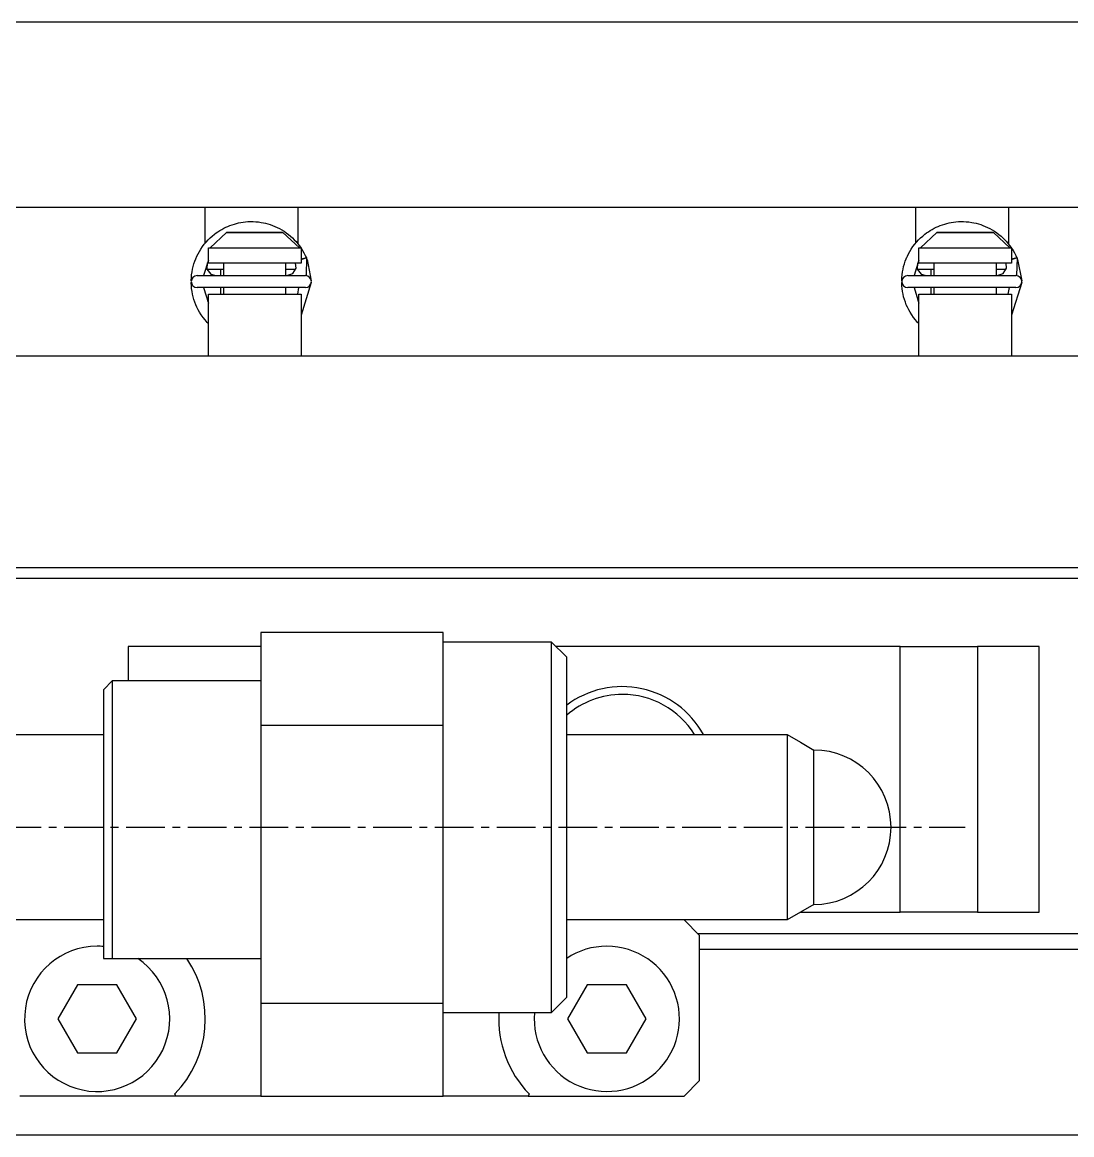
# Model space of a CAD drawing. Extents: x 79 to 327, y 129 to 372.
# Drawn here: x 108.35 to 142.32, y 179.01 to 215.01 of the extents above; entities that cross this region are included whole.
import ezdxf

# ---------------------------------------------------------------- set-up
doc = ezdxf.new("R2010")
doc.units = 0
doc.linetypes.add('CENTER', pattern=[2, 1.25, -0.25, 0.25, -0.25])
doc.layers.get('0').update_dxf_attribs({"linetype": 'CONTINUOUS'})
doc.layers.add('CENTER', color=1, linetype='CENTER')

msp = doc.modelspace()

# ---------------------------------------------------------------- linework, layer by layer
at = {"color": 7, "linetype": 'CONTINUOUS'}
for p, q in [((161.774, 215.01), (92.774, 215.01)), ((117.074, 209.01), (101.074, 209.01)), ((114.274, 207.864), (114.274, 209.01)), ((140.074, 209.01), (117.074, 209.01)), ((117.274, 209.01), (117.274, 207.84)), ((137.274, 207.864), (137.274, 209.01)), ((153.474, 209.01), (140.074, 209.01)), ((140.274, 209.01), (140.274, 207.84)), ((115.067, 208.431), (115.14, 208.457)), ((115.14, 208.457), (115.217, 208.481)), ((115.217, 208.481), (115.283, 208.5)), ((115.283, 208.5), (115.352, 208.516)), ((115.352, 208.516), (115.424, 208.53)), ((115.424, 208.53), (115.499, 208.542)), ((115.499, 208.542), (115.577, 208.551)), ((115.577, 208.551), (115.657, 208.557)), ((115.657, 208.557), (115.74, 208.56)), ((115.74, 208.56), (115.823, 208.559)), ((115.823, 208.559), (115.909, 208.555)), ((115.909, 208.555), (115.996, 208.546)), ((115.996, 208.546), (116.086, 208.533)), ((116.086, 208.533), (116.157, 208.52)), ((116.157, 208.52), (116.229, 208.503)), ((116.229, 208.503), (116.302, 208.484)), ((116.302, 208.484), (116.376, 208.461)), ((116.376, 208.461), (116.451, 208.434)), ((138.067, 208.431), (138.14, 208.457)), ((138.14, 208.457), (138.217, 208.481)), ((138.217, 208.481), (138.283, 208.5)), ((138.283, 208.5), (138.352, 208.516)), ((138.352, 208.516), (138.424, 208.53)), ((138.424, 208.53), (138.499, 208.542)), ((138.499, 208.542), (138.577, 208.551)), ((138.577, 208.551), (138.657, 208.557)), ((138.657, 208.557), (138.74, 208.56)), ((138.74, 208.56), (138.823, 208.559)), ((138.823, 208.559), (138.909, 208.555)), ((138.909, 208.555), (138.996, 208.546)), ((138.996, 208.546), (139.086, 208.533)), ((139.086, 208.533), (139.157, 208.52)), ((139.157, 208.52), (139.229, 208.503)), ((139.229, 208.503), (139.302, 208.484)), ((139.302, 208.484), (139.376, 208.461)), ((139.376, 208.461), (139.451, 208.434)), ((114.957, 208.21), (114.428, 207.71)), ((114.431, 208.031), (114.5, 208.092)), ((114.5, 208.092), (114.57, 208.15)), ((114.57, 208.15), (114.626, 208.192)), ((114.626, 208.192), (114.683, 208.232)), ((114.683, 208.232), (114.742, 208.269)), ((114.742, 208.269), (114.805, 208.307)), ((114.805, 208.307), (114.875, 208.345)), ((114.875, 208.345), (114.935, 208.374)), ((114.935, 208.374), (114.999, 208.403)), ((114.957, 208.21), (116.79, 208.21)), ((116.79, 208.21), (114.957, 208.21)), ((114.999, 208.403), (115.067, 208.431)), ((116.451, 208.434), (116.526, 208.404)), ((116.526, 208.404), (116.602, 208.37)), ((116.602, 208.37), (116.677, 208.332)), ((116.677, 208.332), (116.751, 208.29)), ((116.751, 208.29), (116.824, 208.245)), ((117.319, 207.71), (116.79, 208.21)), ((116.824, 208.245), (116.896, 208.196)), ((116.896, 208.196), (116.966, 208.143)), ((116.966, 208.143), (117.036, 208.086)), ((117.036, 208.086), (117.097, 208.031)), ((137.957, 208.21), (137.428, 207.71)), ((137.431, 208.031), (137.5, 208.092)), ((137.5, 208.092), (137.57, 208.15)), ((137.57, 208.15), (137.626, 208.192)), ((137.626, 208.192), (137.683, 208.232)), ((137.683, 208.232), (137.742, 208.269)), ((137.742, 208.269), (137.805, 208.307)), ((137.805, 208.307), (137.875, 208.345)), ((137.875, 208.345), (137.935, 208.374)), ((137.935, 208.374), (137.999, 208.403)), ((137.957, 208.21), (139.79, 208.21)), ((139.79, 208.21), (137.957, 208.21)), ((137.999, 208.403), (138.067, 208.431)), ((139.451, 208.434), (139.526, 208.404)), ((139.526, 208.404), (139.602, 208.37)), ((139.602, 208.37), (139.677, 208.332)), ((139.677, 208.332), (139.751, 208.29)), ((139.751, 208.29), (139.824, 208.245)), ((140.319, 207.71), (139.79, 208.21)), ((139.824, 208.245), (139.896, 208.196)), ((139.896, 208.196), (139.966, 208.143)), ((139.966, 208.143), (140.036, 208.086)), ((140.036, 208.086), (140.097, 208.031)), ((114.129, 207.667), (114.183, 207.748)), ((114.183, 207.748), (114.241, 207.824)), ((114.241, 207.824), (114.302, 207.897)), ((114.302, 207.897), (114.365, 207.966)), ((114.365, 207.966), (114.431, 208.031)), ((117.097, 208.031), (117.157, 207.972)), ((117.157, 207.972), (117.215, 207.91)), ((117.215, 207.91), (117.271, 207.844)), ((117.271, 207.844), (117.324, 207.775)), ((117.324, 207.775), (117.376, 207.702)), ((137.129, 207.667), (137.183, 207.748)), ((137.183, 207.748), (137.241, 207.824)), ((137.241, 207.824), (137.302, 207.897)), ((137.302, 207.897), (137.365, 207.966)), ((137.365, 207.966), (137.431, 208.031)), ((140.097, 208.031), (140.157, 207.972)), ((140.157, 207.972), (140.215, 207.91)), ((140.215, 207.91), (140.271, 207.844)), ((140.271, 207.844), (140.324, 207.775)), ((140.324, 207.775), (140.376, 207.702)), ((113.954, 207.323), (113.976, 207.382)), ((113.968, 207.359), (114.003, 207.44)), ((114.003, 207.44), (114.042, 207.518)), ((114.042, 207.518), (114.084, 207.594)), ((114.084, 207.594), (114.129, 207.667)), ((114.374, 207.21), (114.374, 207.71)), ((114.374, 207.71), (114.428, 207.71)), ((114.428, 207.71), (117.319, 207.71)), ((117.319, 207.71), (117.374, 207.71)), ((117.374, 207.71), (117.374, 207.21)), ((117.547, 207.39), (117.374, 207.343)), ((117.376, 207.702), (117.424, 207.627)), ((117.424, 207.627), (117.47, 207.548)), ((117.47, 207.548), (117.512, 207.466)), ((117.512, 207.466), (117.551, 207.381)), ((117.537, 207.414), (117.55, 207.384)), ((117.552, 207.382), (117.537, 206.81)), ((136.954, 207.323), (136.976, 207.382)), ((136.968, 207.359), (137.003, 207.44)), ((137.003, 207.44), (137.042, 207.518)), ((137.042, 207.518), (137.084, 207.594)), ((137.084, 207.594), (137.129, 207.667)), ((137.374, 207.21), (137.374, 207.71)), ((137.374, 207.71), (137.428, 207.71)), ((137.428, 207.71), (140.319, 207.71)), ((140.319, 207.71), (140.374, 207.71)), ((140.374, 207.71), (140.374, 207.21)), ((140.547, 207.39), (140.374, 207.343)), ((140.376, 207.702), (140.424, 207.627)), ((140.424, 207.627), (140.47, 207.548)), ((140.47, 207.548), (140.512, 207.466)), ((140.512, 207.466), (140.551, 207.381)), ((140.537, 207.414), (140.547, 207.39)), ((140.552, 207.382), (140.537, 206.81)), ((113.845, 206.928), (113.862, 207.017)), ((113.862, 207.017), (113.882, 207.104)), ((113.882, 207.104), (113.907, 207.191)), ((113.907, 207.191), (113.936, 207.276)), ((113.936, 207.276), (113.968, 207.359)), ((114.374, 207.315), (114.22, 206.811)), ((114.334, 207.228), (114.325, 207.021)), ((114.325, 207.021), (114.452, 206.858)), ((114.874, 207.01), (114.328, 207.01)), ((114.335, 207.229), (114.334, 207.228)), ((117.374, 207.21), (114.374, 207.21)), ((114.774, 206.811), (114.774, 207.01)), ((114.874, 206.811), (114.874, 207.21)), ((116.874, 207.21), (116.874, 206.811)), ((117.199, 207.01), (116.874, 207.01)), ((117.106, 206.88), (117.212, 207.057)), ((117.212, 207.057), (117.2, 207.21)), ((117.572, 207.33), (117.707, 206.645)), ((136.845, 206.928), (136.862, 207.017)), ((136.862, 207.017), (136.882, 207.104)), ((136.882, 207.104), (136.907, 207.191)), ((136.907, 207.191), (136.936, 207.276)), ((136.936, 207.276), (136.968, 207.359)), ((137.374, 207.315), (137.22, 206.811)), ((137.334, 207.228), (137.325, 207.021)), ((137.325, 207.021), (137.452, 206.858)), ((137.874, 207.01), (137.328, 207.01)), ((137.335, 207.229), (137.334, 207.228)), ((140.374, 207.21), (137.374, 207.21)), ((137.774, 206.811), (137.774, 207.01)), ((137.874, 206.811), (137.874, 207.21)), ((139.874, 207.21), (139.874, 206.811)), ((140.199, 207.01), (139.874, 207.01)), ((140.106, 206.88), (140.212, 207.057)), ((140.212, 207.057), (140.2, 207.21)), ((140.572, 207.33), (140.707, 206.645)), ((113.82, 206.66), (113.824, 206.75)), ((113.82, 206.642), (113.82, 206.66)), ((113.824, 206.75), (113.833, 206.839)), ((113.833, 206.839), (113.845, 206.928)), ((114.014, 206.811), (117.514, 206.811)), ((114.452, 206.858), (114.615, 206.811)), ((116.912, 206.811), (117.106, 206.88)), ((136.82, 206.66), (136.824, 206.75)), ((136.82, 206.642), (136.82, 206.66)), ((136.824, 206.75), (136.833, 206.839)), ((136.833, 206.839), (136.845, 206.928)), ((137.014, 206.811), (140.514, 206.811)), ((137.452, 206.858), (137.615, 206.811)), ((139.912, 206.811), (140.106, 206.88)), ((113.821, 206.57), (113.82, 206.59)), ((113.825, 206.48), (113.821, 206.57)), ((113.833, 206.39), (113.825, 206.48)), ((113.846, 206.301), (113.833, 206.39)), ((113.863, 206.213), (113.846, 206.301)), ((117.514, 206.421), (114.014, 206.421)), ((114.22, 206.421), (114.374, 205.917)), ((114.774, 206.21), (114.774, 206.421)), ((114.874, 206.21), (114.874, 206.421)), ((116.874, 206.421), (116.874, 206.21)), ((117.266, 206.21), (117.308, 206.421)), ((117.707, 206.593), (117.374, 205.527)), ((136.821, 206.57), (136.82, 206.59)), ((136.825, 206.48), (136.821, 206.57)), ((136.833, 206.39), (136.825, 206.48)), ((136.846, 206.301), (136.833, 206.39)), ((136.863, 206.213), (136.846, 206.301)), ((140.514, 206.421), (137.014, 206.421)), ((137.22, 206.421), (137.374, 205.917)), ((137.774, 206.21), (137.774, 206.421)), ((137.874, 206.21), (137.874, 206.421)), ((139.874, 206.421), (139.874, 206.21)), ((140.266, 206.21), (140.308, 206.421)), ((140.707, 206.593), (140.374, 205.527)), ((113.883, 206.125), (113.863, 206.213)), ((113.908, 206.038), (113.883, 206.125)), ((113.937, 205.953), (113.908, 206.038)), ((113.969, 205.869), (113.937, 205.953)), ((114.331, 206.01), (114.374, 206.01)), ((114.374, 206.21), (117.374, 206.21)), ((114.374, 204.21), (114.374, 206.21)), ((114.374, 206.21), (114.874, 206.21)), ((114.874, 206.21), (116.874, 206.21)), ((114.874, 206.21), (116.874, 206.21)), ((116.874, 206.21), (117.374, 206.21)), ((117.374, 206.21), (117.374, 204.21)), ((136.883, 206.125), (136.863, 206.213)), ((136.908, 206.038), (136.883, 206.125)), ((136.937, 205.953), (136.908, 206.038)), ((136.969, 205.869), (136.937, 205.953)), ((137.331, 206.01), (137.374, 206.01)), ((137.374, 206.21), (140.374, 206.21)), ((137.374, 204.21), (137.374, 206.21)), ((137.374, 206.21), (137.874, 206.21)), ((137.874, 206.21), (139.874, 206.21)), ((137.874, 206.21), (139.874, 206.21)), ((139.874, 206.21), (140.374, 206.21)), ((140.374, 206.21), (140.374, 204.21)), ((114.006, 205.787), (113.969, 205.869)), ((114.046, 205.707), (114.006, 205.787)), ((114.09, 205.628), (114.046, 205.707)), ((114.145, 205.541), (114.09, 205.628)), ((137.006, 205.787), (136.969, 205.869)), ((137.046, 205.707), (137.006, 205.787)), ((137.09, 205.628), (137.046, 205.707)), ((137.145, 205.541), (137.09, 205.628)), ((114.204, 205.457), (114.145, 205.541)), ((114.267, 205.376), (114.204, 205.457)), ((114.335, 205.298), (114.267, 205.376)), ((114.373, 205.258), (114.335, 205.298)), ((137.204, 205.457), (137.145, 205.541)), ((137.267, 205.376), (137.204, 205.457)), ((137.335, 205.298), (137.267, 205.376)), ((137.373, 205.258), (137.335, 205.298)), ((106.853, 204.21), (114.574, 204.21)), ((114.574, 204.21), (116.949, 204.21)), ((116.949, 204.21), (137.574, 204.21)), ((137.574, 204.21), (139.949, 204.21)), ((139.949, 204.21), (147.695, 204.21)), ((117.174, 197.36), (104.124, 197.36)), ((140.174, 197.36), (117.174, 197.36)), ((150.424, 197.36), (140.174, 197.36)), ((150.774, 197.01), (103.774, 197.01)), ((116.074, 195.26), (116.074, 192.26)), ((121.974, 195.26), (116.074, 195.26)), ((121.974, 192.26), (121.974, 195.26)), ((116.074, 194.81), (111.774, 194.81)), ((111.774, 194.81), (111.774, 193.71)), ((121.974, 194.96), (125.474, 194.96)), ((125.474, 194.96), (125.474, 182.96)), ((125.474, 194.96), (125.974, 194.46)), ((136.774, 194.81), (125.624, 194.81)), ((136.774, 186.21), (136.774, 194.81)), ((136.774, 194.81), (139.274, 194.81)), ((139.274, 194.81), (139.274, 186.21)), ((141.274, 194.81), (139.274, 194.81)), ((141.274, 186.21), (141.274, 194.81)), ((125.974, 183.46), (125.974, 194.46)), ((110.974, 193.41), (111.274, 193.71)), ((111.274, 184.71), (111.274, 193.71)), ((111.274, 193.71), (116.074, 193.71)), ((110.974, 193.41), (110.974, 184.71)), ((116.074, 192.26), (116.074, 183.26)), ((116.074, 192.26), (121.974, 192.26)), ((121.974, 183.26), (121.974, 192.26)), ((101.969, 191.96), (110.974, 191.96)), ((125.974, 191.96), (133.108, 191.96)), ((133.108, 191.96), (133.541, 191.71)), ((133.108, 191.96), (133.108, 188.933)), ((133.541, 191.71), (133.974, 191.46)), ((133.974, 188.937), (133.974, 191.46)), ((133.108, 188.933), (133.108, 185.96)), ((133.974, 186.46), (133.974, 188.937)), ((133.541, 186.21), (133.108, 185.96)), ((133.974, 186.46), (133.541, 186.21)), ((133.541, 186.21), (136.774, 186.21)), ((139.274, 186.21), (136.774, 186.21)), ((139.274, 186.21), (141.274, 186.21)), ((110.974, 185.96), (101.974, 185.96)), ((133.108, 185.96), (125.974, 185.96)), ((129.774, 185.96), (130.274, 185.46)), ((161.774, 185.51), (130.224, 185.51)), ((130.274, 180.76), (130.274, 185.46)), ((110.974, 184.71), (111.274, 184.71)), ((111.274, 184.71), (116.074, 184.71)), ((130.274, 185.01), (161.774, 185.01)), ((110.139, 183.86), (109.504, 182.76)), ((111.409, 183.86), (110.139, 183.86)), ((112.044, 182.76), (111.409, 183.86)), ((126.639, 183.86), (126.004, 182.76)), ((127.909, 183.86), (126.639, 183.86)), ((128.544, 182.76), (127.909, 183.86)), ((121.974, 183.26), (116.074, 183.26)), ((116.074, 183.26), (116.074, 180.26)), ((121.974, 180.26), (121.974, 183.26)), ((125.974, 183.46), (125.474, 182.96)), ((125.474, 182.96), (121.974, 182.96)), ((109.504, 182.76), (110.139, 181.66)), ((111.409, 181.66), (112.044, 182.76)), ((126.004, 182.76), (126.639, 181.66)), ((127.909, 181.66), (128.544, 182.76)), ((110.139, 181.66), (111.409, 181.66)), ((126.639, 181.66), (127.909, 181.66)), ((130.274, 180.76), (129.774, 180.26)), ((113.321, 180.26), (108.274, 180.26)), ((113.321, 180.26), (113.292, 180.329)), ((116.074, 180.26), (113.321, 180.26)), ((116.074, 180.26), (121.974, 180.26)), ((124.726, 180.26), (121.974, 180.26)), ((124.756, 180.329), (124.726, 180.26)), ((124.726, 180.26), (129.774, 180.26)), ((92.774, 179.01), (161.774, 179.01))]:
    msp.add_line(p, q, dxfattribs=at)
for points in [[(117.373, 207.333, 0), (117.375, 207.333, 0), (117.377, 207.335, 0), (117.379, 207.335, 0), (117.381, 207.335, 0), (117.383, 207.337, 0), (117.385, 207.337, 0), (117.387, 207.339, 0), (117.389, 207.339, 0), (117.391, 207.339, 0), (117.391, 207.341, 0), (117.393, 207.341, 0), (117.395, 207.341, 0), (117.397, 207.343, 0), (117.399, 207.343, 0), (117.401, 207.343, 0), (117.403, 207.345, 0), (117.405, 207.345, 0), (117.407, 207.347, 0), (117.409, 207.347, 0), (117.409, 207.347, 0), (117.411, 207.349, 0), (117.413, 207.349, 0), (117.415, 207.349, 0), (117.417, 207.351, 0), (117.419, 207.351, 0), (117.421, 207.351, 0), (117.423, 207.353, 0), (117.425, 207.353, 0), (117.425, 207.353, 0), (117.427, 207.355, 0), (117.429, 207.355, 0), (117.431, 207.355, 0), (117.433, 207.357, 0), (117.435, 207.357, 0), (117.437, 207.357, 0), (117.437, 207.357, 0), (117.439, 207.359, 0), (117.441, 207.359, 0), (117.443, 207.359, 0), (117.445, 207.361, 0), (117.447, 207.361, 0), (117.449, 207.361, 0), (117.449, 207.363, 0), (117.451, 207.363, 0), (117.453, 207.363, 0), (117.455, 207.363, 0), (117.457, 207.365, 0), (117.457, 207.365, 0), (117.459, 207.365, 0), (117.461, 207.365, 0), (117.463, 207.367, 0), (117.465, 207.367, 0), (117.465, 207.367, 0), (117.467, 207.369, 0), (117.469, 207.369, 0), (117.471, 207.369, 0), (117.471, 207.369, 0), (117.473, 207.371, 0), (117.475, 207.371, 0), (117.477, 207.371, 0), (117.477, 207.371, 0), (117.479, 207.371, 0), (117.481, 207.373, 0), (117.483, 207.373, 0), (117.483, 207.373, 0), (117.485, 207.373, 0), (117.487, 207.375, 0), (117.489, 207.375, 0), (117.489, 207.375, 0), (117.491, 207.375, 0), (117.493, 207.375, 0), (117.493, 207.377, 0), (117.495, 207.377, 0), (117.497, 207.377, 0), (117.497, 207.377, 0), (117.499, 207.377, 0), (117.501, 207.377, 0), (117.501, 207.379, 0), (117.503, 207.379, 0), (117.503, 207.379, 0), (117.505, 207.379, 0), (117.507, 207.379, 0), (117.507, 207.379, 0), (117.509, 207.381, 0), (117.509, 207.381, 0), (117.511, 207.381, 0), (117.513, 207.381, 0), (117.513, 207.381, 0), (117.515, 207.381, 0), (117.515, 207.381, 0), (117.517, 207.381, 0), (117.517, 207.383, 0), (117.519, 207.383, 0), (117.519, 207.383, 0), (117.521, 207.383, 0), (117.523, 207.383, 0), (117.523, 207.383, 0), (117.525, 207.383, 0), (117.525, 207.383, 0), (117.525, 207.383, 0), (117.527, 207.383, 0), (117.527, 207.385, 0), (117.529, 207.385, 0), (117.529, 207.385, 0), (117.531, 207.385, 0), (117.531, 207.385, 0), (117.533, 207.385, 0), (117.533, 207.385, 0), (117.533, 207.385, 0), (117.535, 207.385, 0), (117.535, 207.385, 0), (117.537, 207.385, 0), (117.537, 207.385, 0), (117.537, 207.385, 0), (117.539, 207.385, 0), (117.539, 207.385, 0), (117.539, 207.385, 0), (117.541, 207.385, 0), (117.541, 207.385, 0), (117.541, 207.385, 0), (117.543, 207.385, 0), (117.543, 207.385, 0), (117.543, 207.385, 0), (117.543, 207.385, 0), (117.545, 207.385, 0), (117.545, 207.385, 0), (117.545, 207.385, 0), (117.547, 207.385, 0)], [(117.547, 207.385, 0), (117.547, 207.385, 0), (117.547, 207.385, 0), (117.547, 207.385, 0), (117.547, 207.385, 0), (117.547, 207.385, 0), (117.547, 207.385, 0), (117.547, 207.385, 0), (117.547, 207.385, 0), (117.547, 207.385, 0), (117.547, 207.385, 0), (117.547, 207.385, 0), (117.547, 207.385, 0), (117.547, 207.385, 0), (117.547, 207.385, 0), (117.547, 207.385, 0), (117.547, 207.385, 0), (117.547, 207.385, 0), (117.547, 207.385, 0), (117.547, 207.385, 0), (117.547, 207.385, 0), (117.547, 207.385, 0), (117.547, 207.385, 0), (117.547, 207.385, 0), (117.547, 207.385, 0), (117.547, 207.385, 0), (117.547, 207.385, 0), (117.547, 207.385, 0), (117.547, 207.385, 0), (117.547, 207.385, 0), (117.547, 207.385, 0), (117.547, 207.385, 0), (117.547, 207.385, 0), (117.547, 207.385, 0), (117.547, 207.385, 0), (117.547, 207.385, 0), (117.547, 207.385, 0), (117.547, 207.385, 0), (117.547, 207.385, 0), (117.547, 207.385, 0), (117.547, 207.385, 0), (117.547, 207.385, 0), (117.547, 207.385, 0), (117.547, 207.385, 0), (117.547, 207.385, 0), (117.547, 207.385, 0), (117.547, 207.385, 0), (117.547, 207.385, 0), (117.547, 207.385, 0), (117.547, 207.385, 0), (117.547, 207.385, 0), (117.547, 207.385, 0), (117.547, 207.385, 0), (117.547, 207.385, 0), (117.547, 207.385, 0), (117.547, 207.385, 0), (117.547, 207.385, 0), (117.547, 207.385, 0), (117.547, 207.385, 0), (117.547, 207.385, 0), (117.547, 207.385, 0), (117.547, 207.385, 0), (117.547, 207.385, 0), (117.547, 207.385, 0), (117.547, 207.385, 0), (117.547, 207.385, 0), (117.547, 207.385, 0), (117.547, 207.385, 0), (117.547, 207.385, 0), (117.547, 207.385, 0), (117.547, 207.385, 0), (117.547, 207.385, 0), (117.547, 207.385, 0), (117.547, 207.385, 0), (117.547, 207.385, 0), (117.547, 207.385, 0), (117.547, 207.385, 0), (117.547, 207.385, 0), (117.547, 207.385, 0), (117.547, 207.385, 0), (117.547, 207.385, 0), (117.547, 207.385, 0), (117.547, 207.385, 0), (117.547, 207.385, 0), (117.547, 207.385, 0), (117.547, 207.385, 0), (117.547, 207.385, 0), (117.547, 207.385, 0), (117.547, 207.385, 0), (117.547, 207.385, 0), (117.547, 207.385, 0), (117.547, 207.385, 0), (117.547, 207.385, 0), (117.547, 207.385, 0), (117.547, 207.385, 0), (117.547, 207.385, 0), (117.547, 207.385, 0), (117.547, 207.385, 0), (117.547, 207.385, 0), (117.547, 207.385, 0), (117.547, 207.385, 0), (117.547, 207.385, 0), (117.547, 207.385, 0), (117.547, 207.385, 0), (117.547, 207.385, 0), (117.547, 207.385, 0), (117.547, 207.385, 0), (117.547, 207.385, 0), (117.547, 207.385, 0), (117.547, 207.385, 0), (117.547, 207.385, 0), (117.547, 207.385, 0), (117.547, 207.385, 0), (117.547, 207.385, 0), (117.547, 207.385, 0), (117.547, 207.385, 0), (117.547, 207.385, 0), (117.547, 207.385, 0), (117.547, 207.385, 0), (117.547, 207.385, 0), (117.547, 207.385, 0), (117.547, 207.385, 0), (117.547, 207.385, 0), (117.549, 207.385, 0), (117.549, 207.385, 0), (117.549, 207.385, 0), (117.549, 207.385, 0), (117.549, 207.385, 0), (117.549, 207.385, 0)], [(117.549, 207.385, 0), (117.549, 207.385, 0), (117.549, 207.385, 0), (117.549, 207.385, 0), (117.549, 207.385, 0), (117.549, 207.385, 0), (117.549, 207.385, 0), (117.549, 207.385, 0), (117.549, 207.385, 0), (117.549, 207.385, 0), (117.549, 207.385, 0), (117.549, 207.385, 0), (117.549, 207.385, 0), (117.549, 207.385, 0), (117.549, 207.385, 0), (117.549, 207.385, 0), (117.549, 207.385, 0), (117.549, 207.385, 0), (117.549, 207.385, 0), (117.549, 207.385, 0), (117.549, 207.385, 0), (117.549, 207.385, 0), (117.549, 207.385, 0), (117.549, 207.385, 0), (117.549, 207.385, 0), (117.549, 207.385, 0), (117.549, 207.385, 0), (117.549, 207.385, 0), (117.549, 207.385, 0), (117.549, 207.385, 0), (117.549, 207.385, 0), (117.549, 207.385, 0), (117.549, 207.385, 0), (117.549, 207.385, 0), (117.549, 207.385, 0), (117.549, 207.385, 0), (117.549, 207.385, 0), (117.549, 207.385, 0), (117.549, 207.385, 0), (117.549, 207.385, 0), (117.549, 207.385, 0), (117.549, 207.385, 0), (117.549, 207.383, 0), (117.549, 207.383, 0), (117.549, 207.383, 0), (117.549, 207.383, 0), (117.549, 207.383, 0), (117.551, 207.383, 0), (117.551, 207.383, 0), (117.551, 207.383, 0), (117.551, 207.383, 0), (117.551, 207.383, 0), (117.551, 207.383, 0), (117.551, 207.383, 0), (117.551, 207.383, 0), (117.551, 207.383, 0), (117.551, 207.383, 0), (117.551, 207.383, 0), (117.551, 207.383, 0), (117.551, 207.383, 0), (117.551, 207.383, 0), (117.551, 207.383, 0), (117.551, 207.383, 0), (117.551, 207.383, 0), (117.551, 207.383, 0), (117.551, 207.383, 0), (117.551, 207.383, 0), (117.551, 207.383, 0), (117.551, 207.383, 0), (117.551, 207.383, 0), (117.551, 207.383, 0), (117.551, 207.383, 0), (117.551, 207.383, 0), (117.551, 207.383, 0), (117.551, 207.383, 0), (117.551, 207.383, 0), (117.551, 207.383, 0), (117.551, 207.383, 0), (117.551, 207.383, 0), (117.551, 207.383, 0), (117.551, 207.383, 0), (117.551, 207.383, 0), (117.551, 207.383, 0), (117.551, 207.383, 0), (117.551, 207.383, 0), (117.551, 207.383, 0), (117.551, 207.383, 0), (117.551, 207.383, 0), (117.551, 207.383, 0), (117.551, 207.383, 0), (117.551, 207.383, 0), (117.551, 207.383, 0), (117.551, 207.383, 0), (117.551, 207.383, 0), (117.551, 207.383, 0), (117.551, 207.383, 0), (117.551, 207.383, 0), (117.551, 207.383, 0), (117.551, 207.383, 0), (117.551, 207.383, 0), (117.551, 207.383, 0), (117.551, 207.383, 0), (117.551, 207.383, 0), (117.551, 207.383, 0), (117.551, 207.383, 0), (117.551, 207.383, 0), (117.551, 207.383, 0), (117.551, 207.383, 0), (117.551, 207.383, 0), (117.551, 207.383, 0), (117.551, 207.383, 0), (117.551, 207.383, 0), (117.551, 207.383, 0), (117.551, 207.383, 0), (117.551, 207.383, 0), (117.551, 207.383, 0), (117.551, 207.383, 0), (117.551, 207.383, 0), (117.551, 207.383, 0), (117.551, 207.383, 0), (117.551, 207.383, 0), (117.551, 207.383, 0), (117.551, 207.383, 0), (117.551, 207.383, 0), (117.551, 207.383, 0), (117.551, 207.383, 0), (117.551, 207.383, 0), (117.551, 207.383, 0), (117.551, 207.381, 0)], [(140.373, 207.333, 0), (140.375, 207.333, 0), (140.377, 207.335, 0), (140.379, 207.335, 0), (140.381, 207.335, 0), (140.383, 207.337, 0), (140.385, 207.337, 0), (140.387, 207.339, 0), (140.389, 207.339, 0), (140.391, 207.339, 0), (140.391, 207.341, 0), (140.393, 207.341, 0), (140.395, 207.341, 0), (140.397, 207.343, 0), (140.399, 207.343, 0), (140.401, 207.343, 0), (140.403, 207.345, 0), (140.405, 207.345, 0), (140.407, 207.347, 0), (140.409, 207.347, 0), (140.411, 207.347, 0), (140.411, 207.349, 0), (140.413, 207.349, 0), (140.415, 207.349, 0), (140.417, 207.351, 0), (140.419, 207.351, 0), (140.421, 207.351, 0), (140.423, 207.353, 0), (140.425, 207.353, 0), (140.425, 207.353, 0), (140.427, 207.355, 0), (140.429, 207.355, 0), (140.431, 207.355, 0), (140.433, 207.357, 0), (140.435, 207.357, 0), (140.437, 207.357, 0), (140.437, 207.357, 0), (140.439, 207.359, 0), (140.441, 207.359, 0), (140.443, 207.359, 0), (140.445, 207.361, 0), (140.447, 207.361, 0), (140.449, 207.361, 0), (140.449, 207.363, 0), (140.451, 207.363, 0), (140.453, 207.363, 0), (140.455, 207.363, 0), (140.457, 207.365, 0), (140.457, 207.365, 0), (140.459, 207.365, 0), (140.461, 207.367, 0), (140.463, 207.367, 0), (140.465, 207.367, 0), (140.465, 207.367, 0), (140.467, 207.369, 0), (140.469, 207.369, 0), (140.471, 207.369, 0), (140.471, 207.369, 0), (140.473, 207.371, 0), (140.475, 207.371, 0), (140.477, 207.371, 0), (140.479, 207.371, 0), (140.479, 207.371, 0), (140.481, 207.373, 0), (140.483, 207.373, 0), (140.483, 207.373, 0), (140.485, 207.373, 0), (140.487, 207.375, 0), (140.489, 207.375, 0), (140.489, 207.375, 0), (140.491, 207.375, 0), (140.493, 207.375, 0), (140.493, 207.377, 0), (140.495, 207.377, 0), (140.497, 207.377, 0), (140.497, 207.377, 0), (140.499, 207.377, 0), (140.501, 207.377, 0), (140.501, 207.379, 0), (140.503, 207.379, 0), (140.503, 207.379, 0), (140.505, 207.379, 0), (140.507, 207.379, 0), (140.507, 207.379, 0), (140.509, 207.381, 0), (140.511, 207.381, 0), (140.511, 207.381, 0), (140.513, 207.381, 0), (140.513, 207.381, 0), (140.515, 207.381, 0), (140.515, 207.381, 0), (140.517, 207.381, 0), (140.517, 207.383, 0), (140.519, 207.383, 0), (140.521, 207.383, 0), (140.521, 207.383, 0), (140.523, 207.383, 0), (140.523, 207.383, 0), (140.525, 207.383, 0), (140.525, 207.383, 0), (140.527, 207.383, 0), (140.527, 207.383, 0), (140.527, 207.385, 0), (140.529, 207.385, 0), (140.529, 207.385, 0), (140.531, 207.385, 0), (140.531, 207.385, 0), (140.533, 207.385, 0), (140.533, 207.385, 0), (140.533, 207.385, 0), (140.535, 207.385, 0), (140.535, 207.385, 0), (140.537, 207.385, 0), (140.537, 207.385, 0), (140.537, 207.385, 0), (140.539, 207.385, 0), (140.539, 207.385, 0), (140.539, 207.385, 0), (140.541, 207.385, 0), (140.541, 207.385, 0), (140.541, 207.385, 0), (140.543, 207.385, 0), (140.543, 207.385, 0), (140.543, 207.385, 0), (140.545, 207.385, 0), (140.545, 207.385, 0), (140.545, 207.385, 0), (140.545, 207.385, 0), (140.547, 207.385, 0)], [(140.547, 207.385, 0), (140.547, 207.385, 0), (140.547, 207.385, 0), (140.547, 207.385, 0), (140.547, 207.385, 0), (140.547, 207.385, 0), (140.547, 207.385, 0), (140.547, 207.385, 0), (140.547, 207.385, 0), (140.547, 207.385, 0), (140.547, 207.385, 0), (140.547, 207.385, 0), (140.547, 207.385, 0), (140.547, 207.385, 0), (140.547, 207.385, 0), (140.547, 207.385, 0), (140.547, 207.385, 0), (140.547, 207.385, 0), (140.547, 207.385, 0), (140.547, 207.385, 0), (140.547, 207.385, 0), (140.547, 207.385, 0), (140.547, 207.385, 0), (140.547, 207.385, 0), (140.547, 207.385, 0), (140.547, 207.385, 0), (140.547, 207.385, 0), (140.547, 207.385, 0), (140.547, 207.385, 0), (140.547, 207.385, 0), (140.547, 207.385, 0), (140.547, 207.385, 0), (140.547, 207.385, 0), (140.547, 207.385, 0), (140.547, 207.385, 0), (140.547, 207.385, 0), (140.547, 207.385, 0), (140.547, 207.385, 0), (140.547, 207.385, 0), (140.547, 207.385, 0), (140.547, 207.385, 0), (140.547, 207.385, 0), (140.547, 207.385, 0), (140.547, 207.385, 0), (140.547, 207.385, 0), (140.547, 207.385, 0), (140.547, 207.385, 0), (140.547, 207.385, 0), (140.547, 207.385, 0), (140.547, 207.385, 0), (140.547, 207.385, 0), (140.547, 207.385, 0), (140.547, 207.385, 0), (140.547, 207.385, 0), (140.547, 207.385, 0), (140.547, 207.385, 0), (140.547, 207.385, 0), (140.547, 207.385, 0), (140.547, 207.385, 0), (140.547, 207.385, 0), (140.547, 207.385, 0), (140.547, 207.385, 0), (140.547, 207.385, 0), (140.547, 207.385, 0), (140.547, 207.385, 0), (140.547, 207.385, 0), (140.547, 207.385, 0), (140.547, 207.385, 0), (140.547, 207.385, 0), (140.547, 207.385, 0), (140.547, 207.385, 0), (140.547, 207.385, 0), (140.547, 207.385, 0), (140.547, 207.385, 0), (140.547, 207.385, 0), (140.547, 207.385, 0), (140.547, 207.385, 0), (140.547, 207.385, 0), (140.547, 207.385, 0), (140.547, 207.385, 0), (140.547, 207.385, 0), (140.547, 207.385, 0), (140.547, 207.385, 0), (140.547, 207.385, 0), (140.547, 207.385, 0), (140.547, 207.385, 0), (140.547, 207.385, 0), (140.547, 207.385, 0), (140.547, 207.385, 0), (140.547, 207.385, 0), (140.547, 207.385, 0), (140.547, 207.385, 0), (140.547, 207.385, 0), (140.547, 207.385, 0), (140.547, 207.385, 0), (140.547, 207.385, 0), (140.547, 207.385, 0), (140.547, 207.385, 0), (140.547, 207.385, 0), (140.547, 207.385, 0), (140.547, 207.385, 0), (140.547, 207.385, 0), (140.547, 207.385, 0), (140.547, 207.385, 0), (140.547, 207.385, 0), (140.547, 207.385, 0), (140.547, 207.385, 0), (140.547, 207.385, 0), (140.547, 207.385, 0), (140.547, 207.385, 0), (140.547, 207.385, 0), (140.547, 207.385, 0), (140.547, 207.385, 0), (140.547, 207.385, 0), (140.547, 207.385, 0), (140.547, 207.385, 0), (140.547, 207.385, 0), (140.547, 207.385, 0), (140.547, 207.385, 0), (140.547, 207.385, 0), (140.547, 207.385, 0), (140.547, 207.385, 0), (140.547, 207.385, 0), (140.549, 207.385, 0), (140.549, 207.385, 0), (140.549, 207.385, 0), (140.549, 207.385, 0), (140.549, 207.385, 0), (140.549, 207.385, 0)], [(140.549, 207.385, 0), (140.549, 207.385, 0), (140.549, 207.385, 0), (140.549, 207.385, 0), (140.549, 207.385, 0), (140.549, 207.385, 0), (140.549, 207.385, 0), (140.549, 207.385, 0), (140.549, 207.385, 0), (140.549, 207.385, 0), (140.549, 207.385, 0), (140.549, 207.385, 0), (140.549, 207.385, 0), (140.549, 207.385, 0), (140.549, 207.385, 0), (140.549, 207.385, 0), (140.549, 207.385, 0), (140.549, 207.385, 0), (140.549, 207.385, 0), (140.549, 207.385, 0), (140.549, 207.385, 0), (140.549, 207.385, 0), (140.549, 207.385, 0), (140.549, 207.385, 0), (140.549, 207.385, 0), (140.549, 207.385, 0), (140.549, 207.385, 0), (140.549, 207.385, 0), (140.549, 207.385, 0), (140.549, 207.385, 0), (140.549, 207.385, 0), (140.549, 207.385, 0), (140.549, 207.385, 0), (140.549, 207.385, 0), (140.549, 207.385, 0), (140.549, 207.385, 0), (140.549, 207.385, 0), (140.549, 207.385, 0), (140.549, 207.385, 0), (140.549, 207.385, 0), (140.549, 207.385, 0), (140.549, 207.385, 0), (140.549, 207.383, 0), (140.549, 207.383, 0), (140.549, 207.383, 0), (140.549, 207.383, 0), (140.549, 207.383, 0), (140.551, 207.383, 0), (140.551, 207.383, 0), (140.551, 207.383, 0), (140.551, 207.383, 0), (140.551, 207.383, 0), (140.551, 207.383, 0), (140.551, 207.383, 0), (140.551, 207.383, 0), (140.551, 207.383, 0), (140.551, 207.383, 0), (140.551, 207.383, 0), (140.551, 207.383, 0), (140.551, 207.383, 0), (140.551, 207.383, 0), (140.551, 207.383, 0), (140.551, 207.383, 0), (140.551, 207.383, 0), (140.551, 207.383, 0), (140.551, 207.383, 0), (140.551, 207.383, 0), (140.551, 207.383, 0), (140.551, 207.383, 0), (140.551, 207.383, 0), (140.551, 207.383, 0), (140.551, 207.383, 0), (140.551, 207.383, 0), (140.551, 207.383, 0), (140.551, 207.383, 0), (140.551, 207.383, 0), (140.551, 207.383, 0), (140.551, 207.383, 0), (140.551, 207.383, 0), (140.551, 207.383, 0), (140.551, 207.383, 0), (140.551, 207.383, 0), (140.551, 207.383, 0), (140.551, 207.383, 0), (140.551, 207.383, 0), (140.551, 207.383, 0), (140.551, 207.383, 0), (140.551, 207.383, 0), (140.551, 207.383, 0), (140.551, 207.383, 0), (140.551, 207.383, 0), (140.551, 207.383, 0), (140.551, 207.383, 0), (140.551, 207.383, 0), (140.551, 207.383, 0), (140.551, 207.383, 0), (140.551, 207.383, 0), (140.551, 207.383, 0), (140.551, 207.383, 0), (140.551, 207.383, 0), (140.551, 207.383, 0), (140.551, 207.383, 0), (140.551, 207.383, 0), (140.551, 207.383, 0), (140.551, 207.383, 0), (140.551, 207.383, 0), (140.551, 207.383, 0), (140.551, 207.383, 0), (140.551, 207.383, 0), (140.551, 207.383, 0), (140.551, 207.383, 0), (140.551, 207.383, 0), (140.551, 207.383, 0), (140.551, 207.383, 0), (140.551, 207.383, 0), (140.551, 207.383, 0), (140.551, 207.383, 0), (140.551, 207.383, 0), (140.551, 207.383, 0), (140.551, 207.383, 0), (140.551, 207.383, 0), (140.551, 207.383, 0), (140.551, 207.383, 0), (140.551, 207.383, 0), (140.551, 207.383, 0), (140.551, 207.383, 0), (140.551, 207.383, 0), (140.551, 207.383, 0), (140.551, 207.381, 0)]]:
    msp.add_polyline3d(points, dxfattribs=at)
for centre, radius, start, end in [((114.014, 206.616), 0.195, 90, 270), ((117.514, 206.616), 0.195, 270, 90), ((137.014, 206.616), 0.195, 90, 270), ((140.514, 206.616), 0.195, 270, 90), ((127.774, 190.51), 3, 28.9033, 126.8699), ((127.774, 190.51), 2.75, 90, 130.8852), ((127.774, 190.51), 2.75, 31.8214, 90), ((133.974, 188.96), 2.5, 270, 90), ((110.774, 182.76), 2.35, 90, 56.0769), ((110.774, 182.76), 2.35, 85.1179, 90), ((127.274, 182.76), 2.35, 175.1179, 90), ((127.274, 182.76), 2.35, 90, 123.5862), ((110.774, 182.76), 3.5, 316.011, 33.8584), ((127.274, 182.76), 3.5, 176.7242, 223.989)]:
    msp.add_arc(centre, radius, start, end, dxfattribs=at)
at = {"layer": 'CENTER', "color": 1, "linetype": 'CENTER'}
msp.add_line((89.71, 188.96), (138.871, 188.96), dxfattribs=at)

doc.saveas('drawing.dxf')
